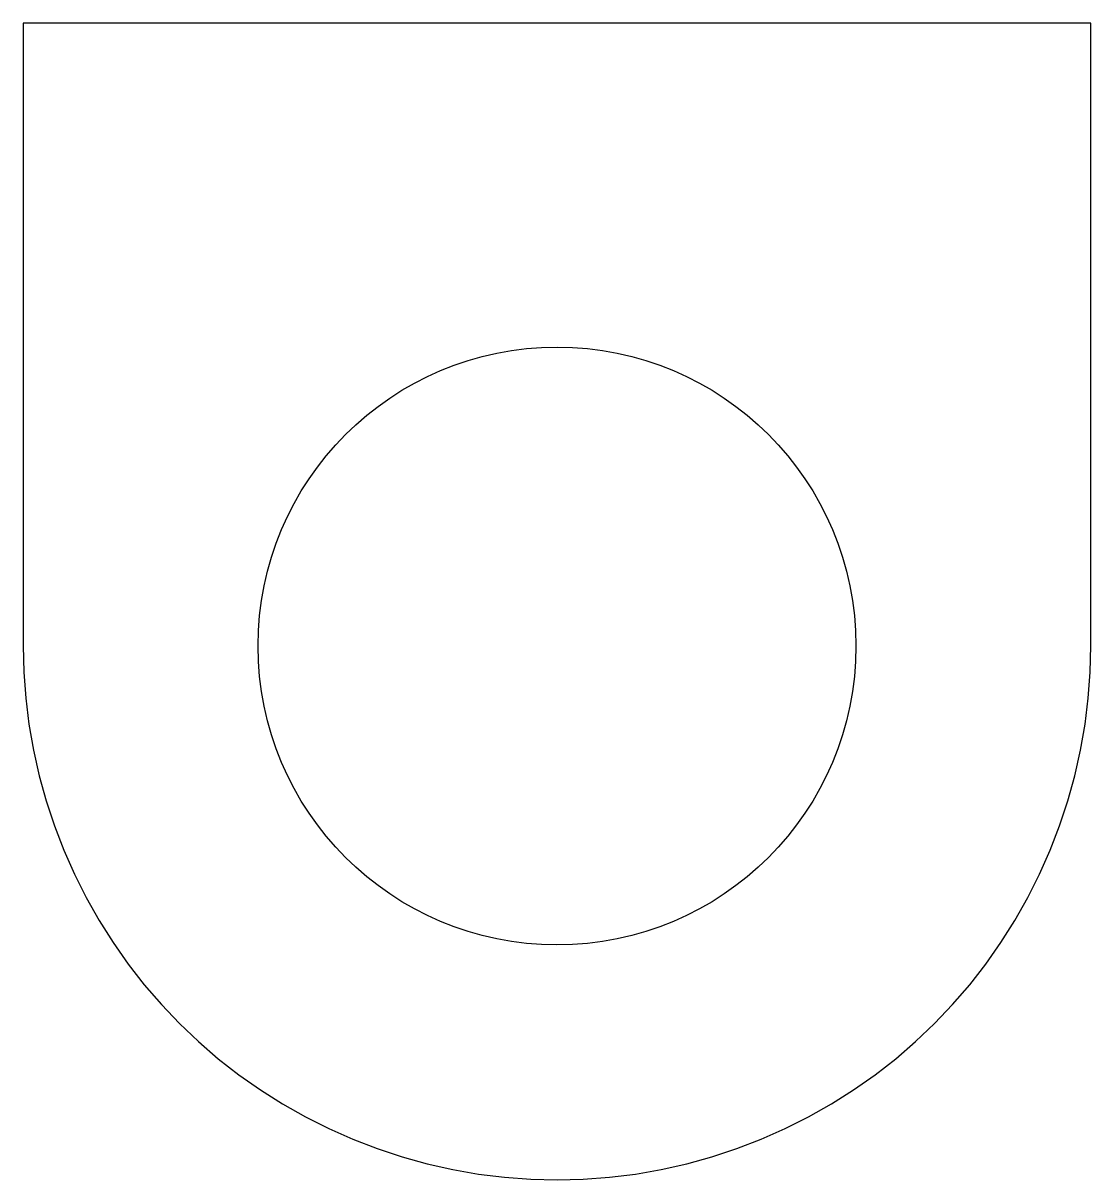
# Model space of a CAD drawing. Header units: millimetres. Extents: x -30 to 30, y -30 to 35.
import ezdxf

# ---------------------------------------------------------------- set-up
doc = ezdxf.new("R2010")
doc.units = ezdxf.units.MM
doc.layers.add('CUT_HOLES', color=7, linetype='Continuous')
doc.layers.add('CUT_OUTER', color=7, linetype='Continuous')

msp = doc.modelspace()

# ---------------------------------------------------------------- linework, layer by layer
at = {"layer": 'CUT_HOLES'}
msp.add_circle((0, 0), 16.8, dxfattribs=at)
at = {"layer": 'CUT_OUTER'}
msp.add_lwpolyline([(-30, 0), (-29.964, -1.472), (-29.856, -2.941), (-29.675, -4.402), (-29.424, -5.853), (-29.101, -7.289), (-28.708, -8.709), (-28.246, -10.107), (-27.716, -11.481), (-27.12, -12.827), (-26.458, -14.142), (-25.732, -15.423), (-24.944, -16.667), (-24.096, -17.871), (-23.19, -19.032), (-22.229, -20.147), (-21.213, -21.213), (-20.147, -22.229), (-19.032, -23.19), (-17.871, -24.096), (-16.667, -24.944), (-15.423, -25.732), (-14.142, -26.458), (-12.827, -27.12), (-11.481, -27.716), (-10.107, -28.246), (-8.709, -28.708), (-7.289, -29.101), (-5.853, -29.424), (-4.402, -29.675), (-2.941, -29.856), (-1.472, -29.964), (0, -30), (1.472, -29.964), (2.941, -29.856), (4.402, -29.675), (5.853, -29.424), (7.289, -29.101), (8.709, -28.708), (10.107, -28.246), (11.481, -27.716), (12.827, -27.12), (14.142, -26.458), (15.423, -25.732), (16.667, -24.944), (17.871, -24.096), (19.032, -23.19), (20.147, -22.229), (21.213, -21.213), (22.229, -20.147), (23.19, -19.032), (24.096, -17.871), (24.944, -16.667), (25.732, -15.423), (26.458, -14.142), (27.12, -12.827), (27.716, -11.481), (28.246, -10.107), (28.708, -8.709), (29.101, -7.289), (29.424, -5.853), (29.675, -4.402), (29.856, -2.941), (29.964, -1.472), (30, 0), (30, 35), (-30, 35)], close=True, dxfattribs=at)

doc.saveas('drawing.dxf')
